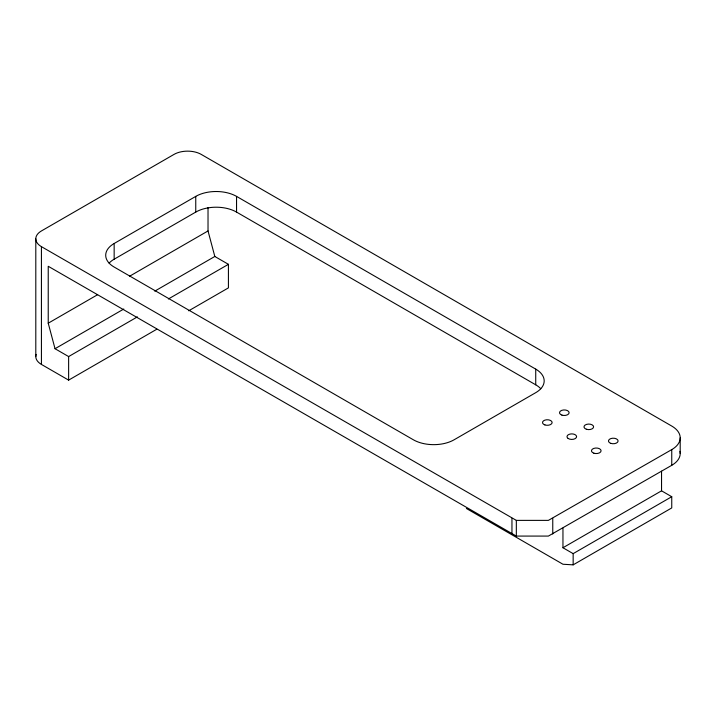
<?xml version="1.0" encoding="UTF-8"?>
<svg xmlns="http://www.w3.org/2000/svg" width="716" height="716" viewBox="0 0 716 716"><rect width="100%" height="100%" fill="white"/><g stroke="black" fill="none" stroke-linecap="round" stroke-linejoin="round"><path stroke-width="1.07" d="M114.157 243.494L195.754 196.39A28.846 16.656 0 0 1 236.549 196.39L535.729 369.116A28.846 16.656 0 0 1 535.729 392.672L454.132 439.776A28.846 16.656 0 0 1 413.338 439.776L114.157 267.05A28.846 16.656 0 0 1 114.157 243.494L114.157 259.201A28.846 16.656 0 0 0 109.118 263.121M114.157 259.201L195.754 212.088A28.846 16.656 0 0 1 236.549 212.088L535.729 384.814A28.846 16.656 0 0 1 540.777 388.743M137.391 316.875L68.629 356.568L55.034 348.719L48.232 323.202L97.618 294.688M129.578 276.242L208.025 230.946L208.025 207.515M55.034 348.719L123.787 309.026M154.781 291.135L214.818 256.471L228.422 264.32L228.422 287.877L188.711 310.798M168.376 298.984L228.422 264.32M36.167 354.402A19.234 11.107 0 0 0 41.43 364.426L68.629 380.124L156.759 329.244M41.43 246.653L516.334 520.38L548.384 520.38L671.751 449.612A28.846 16.656 0 0 0 671.751 426.056L201.223 154.396A19.234 11.107 0 0 0 174.024 154.396L41.43 230.946A19.234 11.107 0 0 0 41.43 246.653L41.43 364.426M48.232 323.202L48.232 266.28L516.334 536.078L548.384 536.078L671.751 465.31A28.846 16.656 0 0 0 679.949 451.357M562.955 528.122L562.955 547.749L661.548 490.827L671.751 496.716L671.751 507.93L573.158 564.852L562.955 564.244L466.402 508.494M562.955 547.749L573.158 553.638L671.751 496.716M208.025 230.946L214.818 256.471M680.2 437.834L680.2 453.532M671.751 449.612L671.751 465.31M661.548 471.2L661.548 490.827M573.158 553.638L573.158 564.852M552.761 518.312L552.761 534.011M535.729 369.116L535.729 384.814M516.334 520.38L516.334 536.078M511.958 518.312L511.958 534.011M236.549 196.39L236.549 212.088M195.754 196.39L195.754 212.088M68.629 356.568L68.629 380.124M35.8 238.804L35.8 356.568M561.917 415.11A4.806 2.775 0 0 0 569.122 412.711A4.806 2.775 0 0 0 561.917 410.304A4.806 2.775 0 0 0 561.917 415.11M544.912 424.928A4.806 2.775 0 0 0 552.125 422.521A4.806 2.775 0 0 0 544.912 420.122A4.806 2.775 0 0 0 544.912 424.928M586.359 429.233A4.806 2.775 0 0 0 593.6 426.861A4.806 2.775 0 0 0 586.422 424.427A4.806 2.775 0 0 0 586.359 429.233M568.074 438.416A4.806 2.775 0 0 0 576.29 437.637A4.806 2.775 0 0 0 571.019 433.914A4.806 2.775 0 0 0 568.074 438.416M610.873 443.374A4.806 2.775 0 0 0 618.087 440.975A4.806 2.775 0 0 0 610.873 438.568A4.806 2.775 0 0 0 610.873 443.374M593.868 453.192A4.806 2.775 0 0 0 601.082 450.785A4.806 2.775 0 0 0 593.868 448.386A4.806 2.775 0 0 0 593.868 453.192"/></g></svg>
